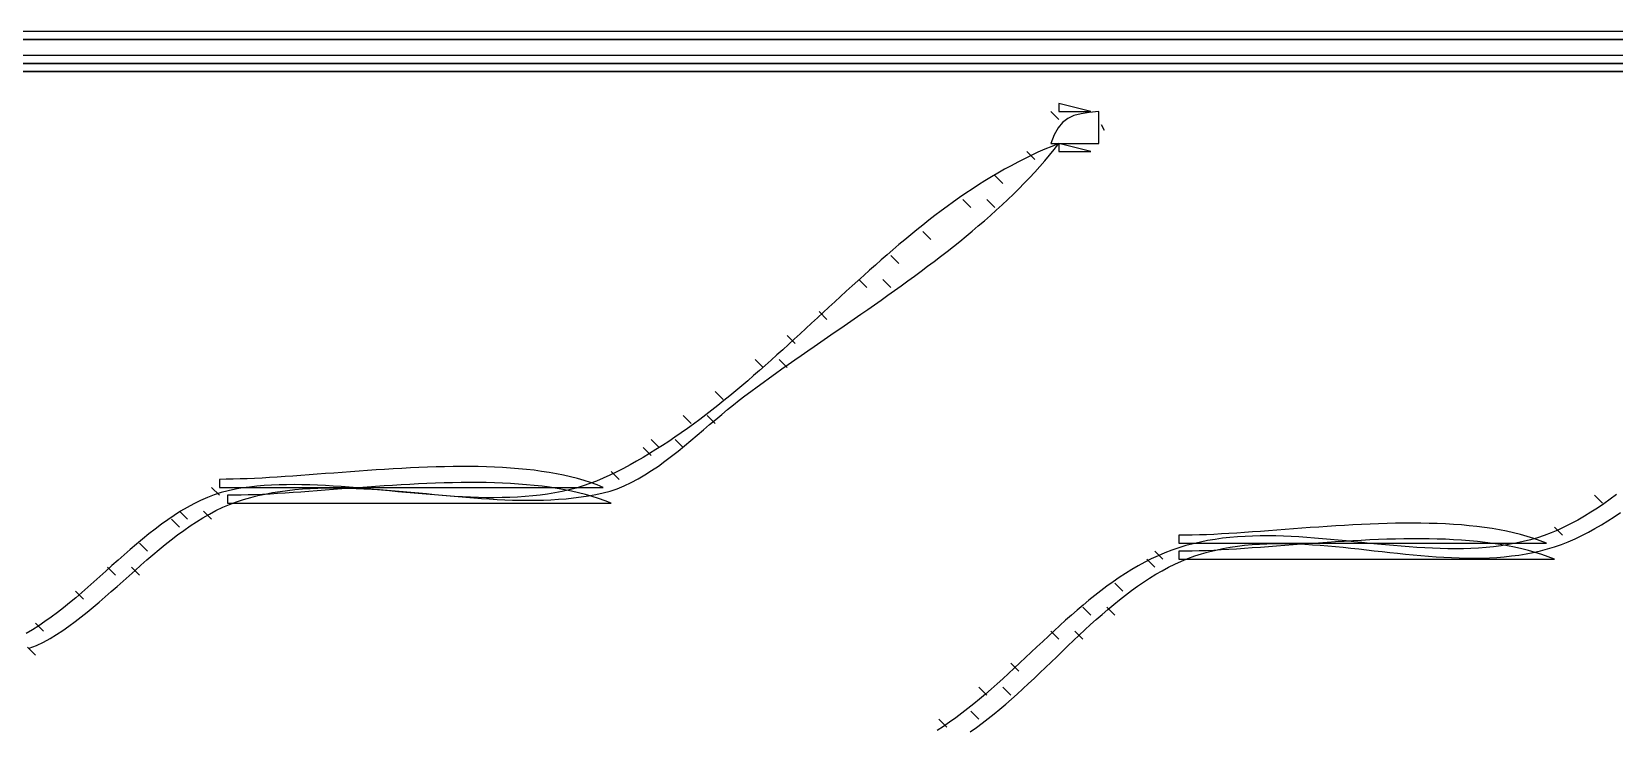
# Model space of a CAD drawing. Extents: x 0 to 1288, y 0 to 860.
# Drawn here: x 652.5 to 850.5, y 772.6 to 860 of the extents above; entities that cross this region are included whole.
import ezdxf

# ---------------------------------------------------------------- set-up
doc = ezdxf.new("R2010")
doc.units = 0
for name, color, linetype in [('C19', 19, 'CONTINUOUS'), ('C250', 250, 'CONTINUOUS'), ('C251', 251, 'CONTINUOUS'), ('C252', 252, 'CONTINUOUS'), ('C253', 253, 'CONTINUOUS'), ('C254', 254, 'CONTINUOUS'), ('C29', 29, 'CONTINUOUS'), ('C37', 37, 'CONTINUOUS')]:
    doc.layers.add(name, color=color, linetype=linetype)

msp = doc.modelspace()

# ---------------------------------------------------------------- linework, layer by layer
at = {"layer": 'C19'}
msp.add_lwpolyline([(780, 850), (781, 849), (780, 850)], dxfattribs=at)
at = {"layer": 'C250'}
for points in [[(1, 859), (1, 2), (1287, 2), (1287, 859), (1, 859)], [(850.7835, 802.0923), (849.9894, 801.5093), (849.1904, 800.9452), (848.3863, 800.4016), (847.5767, 799.8801), (846.7615, 799.3821), (845.9403, 798.9093), (845.1128, 798.4631), (844.2787, 798.0452), (843.4378, 797.657), (842.5898, 797.3001), (841.7343, 796.9761), (840.8711, 796.6864), (840, 796.4328), (839.0931, 796.2052), (838.179, 796.0071), (837.2581, 795.837), (836.3307, 795.6935), (835.3971, 795.5754), (834.4578, 795.4811), (833.5129, 795.4093), (832.563, 795.3586), (831.6082, 795.3277), (830.6489, 795.3152), (829.6856, 795.3196), (828.7184, 795.3396), (827.7478, 795.3739), (826.7741, 795.4209), (825.7976, 795.4795), (824.8187, 795.5481), (823.8377, 795.6253), (822.855, 795.7099), (821.8708, 795.8004), (820.8856, 795.8955), (819.8996, 795.9937), (818.9132, 796.0937), (817.9268, 796.1941), (816.9406, 796.2936), (815.955, 796.3906), (814.9704, 796.4839), (813.9871, 796.5721), (813.0054, 796.6538), (812.0257, 796.7276), (811.0483, 796.7921), (810.0736, 796.8459), (809.1018, 796.8878), (808.1334, 796.9162), (807.1686, 796.9298), (806.2078, 796.9272), (805.2513, 796.9071), (804.2996, 796.868), (803.3528, 796.8086), (802.4114, 796.7275), (801.4757, 796.6233), (800.546, 796.4946), (799.6227, 796.3401), (798.7061, 796.1583), (797.7966, 795.948), (796.8944, 795.7076), (796, 795.4359), (795.123, 795.1341), (794.2599, 794.8014), (793.4101, 794.4392), (792.573, 794.0487), (791.7478, 793.6314), (790.9342, 793.1886), (790.1314, 792.7215), (789.3388, 792.2317), (788.5559, 791.7204), (787.7821, 791.189), (787.0166, 790.6388), (786.2591, 790.0712), (785.5087, 789.4875), (784.765, 788.8891), (784.0273, 788.2774), (783.2951, 787.6536), (782.5676, 787.0192), (781.8444, 786.3754), (781.1248, 785.7237), (780.4082, 785.0654), (779.6941, 784.4019), (778.9817, 783.7344), (778.2706, 783.0643), (777.5601, 782.3931), (776.8496, 781.722), (776.1384, 781.0524), (775.4261, 780.3856), (774.712, 779.723), (773.9955, 779.066), (773.276, 778.4159), (772.5528, 777.774), (771.8255, 777.1417), (771.0933, 776.5204), (770.3557, 775.9113), (769.6121, 775.3159), (768.8619, 774.7355), (768.1044, 774.1715), (767.3391, 773.6252), (766.5654, 773.0979), (765.7827, 772.591)], [(843, 795.564), (843.8777, 795.8674), (844.7421, 796.2027), (845.5938, 796.5683), (846.4333, 796.9629), (847.2613, 797.385), (848.0784, 797.8331), (848.8851, 798.3059), (849.6821, 798.802), (850.47, 799.3198), (851.2494, 799.8579)], [(769.9281, 772.4128), (770.6833, 772.9435), (771.4314, 773.4941), (772.1728, 774.0632), (772.9082, 774.6494), (773.638, 775.2511), (774.3626, 775.867), (775.0828, 776.4956), (775.7989, 777.1355), (776.5116, 777.7852), (777.2213, 778.4433), (777.9285, 779.1083), (778.6337, 779.7788), (779.3376, 780.4534), (780.0406, 781.1305), (780.7432, 781.8089), (781.4459, 782.4869), (782.1494, 783.1632), (782.854, 783.8364), (783.5603, 784.5049), (784.2689, 785.1674), (784.9802, 785.8224), (785.6948, 786.4684), (786.4133, 787.1041), (787.136, 787.7279), (787.8636, 788.3385), (788.5965, 788.9343), (789.3353, 789.514), (790.0806, 790.0761), (790.8327, 790.6191), (791.5923, 791.1416), (792.3599, 791.6423), (793.136, 792.1195), (793.9211, 792.5719), (794.7157, 792.9981), (795.5204, 793.3965), (796.3356, 793.7658), (797.162, 794.1045), (798, 794.4112), (798.8692, 794.692), (799.747, 794.9407), (800.6329, 795.1586), (801.5266, 795.3471), (802.4276, 795.5076), (803.3357, 795.6414), (804.2505, 795.7501), (805.1716, 795.8349), (806.0986, 795.8972), (807.0312, 795.9385), (807.969, 795.96), (808.9116, 795.9632), (809.8587, 795.9495), (810.81, 795.9203), (811.765, 795.8769), (812.7234, 795.8207), (813.6848, 795.7532), (814.6489, 795.6756), (815.6152, 795.5894), (816.5835, 795.496), (817.5534, 795.3967), (818.5245, 795.2929), (819.4964, 795.1861), (820.4688, 795.0776), (821.4412, 794.9688), (822.4135, 794.861), (823.3851, 794.7557), (824.3557, 794.6542), (825.325, 794.558), (826.2925, 794.4684), (827.258, 794.3867), (828.2211, 794.3145), (829.1813, 794.253), (830.1384, 794.2037), (831.0919, 794.1679), (832.0415, 794.147), (832.9868, 794.1424), (833.9276, 794.1555), (834.8633, 794.1877), (835.7937, 794.2403), (836.7183, 794.3148), (837.6369, 794.4125), (838.549, 794.5348), (839.4543, 794.6831), (840.3524, 794.8588), (841.2429, 795.0633), (842.1256, 795.2979), (843, 795.5641)]]:
    msp.add_lwpolyline(points, dxfattribs=at)
at = {"layer": 'C251'}
for points in [[(0, 860), (0, 859), (1288, 859), (1255, 860), (1179, 860), (915, 860), (0, 860)], [(780, 846), (786, 846), (786, 850), (784.8082, 849.8889), (783.7785, 849.7313), (782.8928, 849.4947), (782.1334, 849.147), (781.4822, 848.6559), (780.9215, 847.9892), (780.4334, 847.1146), (780, 846)], [(741, 813.8842), (741.7379, 814.4433), (742.4862, 815.0026), (743.2442, 815.5624), (744.0114, 816.1227), (744.7873, 816.6836), (745.5713, 817.2452), (746.3628, 817.8077), (747.1614, 818.3713), (747.9665, 818.9359), (748.7774, 819.5018), (749.5938, 820.069), (750.4151, 820.6377), (751.2406, 821.208), (752.0699, 821.7801), (752.9024, 822.354), (753.7376, 822.9298), (754.5749, 823.5078), (755.4138, 824.0879), (756.2538, 824.6704), (757.0942, 825.2554), (757.9347, 825.8429), (758.7745, 826.4332), (759.6132, 827.0262), (760.4502, 827.6222), (761.285, 828.2213), (762.117, 828.8235), (762.9458, 829.4291), (763.7707, 830.0381), (764.5912, 830.6506), (765.4067, 831.2669), (766.2168, 831.8869), (767.0209, 832.5108), (767.8183, 833.1388), (768.6087, 833.7709), (769.3914, 834.4073), (770.166, 835.0482), (770.9318, 835.6935), (771.6883, 836.3435), (772.4349, 836.9983), (773.1712, 837.658), (773.8966, 838.3226), (774.6106, 838.9925), (775.3125, 839.6675), (776.0019, 840.348), (776.6781, 841.034), (777.3408, 841.7255), (777.9893, 842.4229), (778.623, 843.1261), (779.2415, 843.8352), (779.8442, 844.5505), (780.4305, 845.2721), (781, 846), (780.123, 845.6526), (779.2541, 845.2887), (778.393, 844.9086), (777.5395, 844.5128), (776.6934, 844.1018), (775.8544, 843.6759), (775.0224, 843.2356), (774.1972, 842.7814), (773.3785, 842.3137), (772.5661, 841.833), (771.7598, 841.3396), (770.9595, 840.8341), (770.1648, 840.3168), (769.3755, 839.7883), (768.5916, 839.2489), (767.8127, 838.6991), (767.0386, 838.1394), (766.2691, 837.5701), (765.5041, 836.9918), (764.7432, 836.4048), (763.9864, 835.8096), (763.2333, 835.2067), (762.4837, 834.5965), (761.7375, 833.9794), (760.9945, 833.3558), (760.2544, 832.7263), (759.5169, 832.0913), (758.782, 831.4512), (758.0494, 830.8064), (757.3188, 830.1574), (756.5901, 829.5046), (755.863, 828.8485), (755.1374, 828.1895), (754.413, 827.528), (753.6896, 826.8646), (752.967, 826.1996), (752.245, 825.5334), (751.5234, 824.8666), (750.8019, 824.1996), (750.0804, 823.5328), (749.3586, 822.8666), (748.6363, 822.2015), (747.9134, 821.5379), (747.1895, 820.8763), (746.4645, 820.2172), (745.7382, 819.5608), (745.0104, 818.9078), (744.2808, 818.2586), (743.5492, 817.6135), (742.8154, 816.973), (742.0793, 816.3376), (741.3406, 815.7078), (740.599, 815.0839), (739.8545, 814.4663), (739.1066, 813.8556), (738.3554, 813.2522), (737.6004, 812.6565), (736.8416, 812.069), (736.0787, 811.4901), (735.3115, 810.9202), (734.5398, 810.3598), (733.7634, 809.8094), (732.982, 809.2693), (732.1954, 808.7401), (731.4035, 808.222), (730.6061, 807.7157), (729.8028, 807.2216), (728.9935, 806.74), (728.178, 806.2715), (727.3561, 805.8164), (726.5276, 805.3752), (725.6922, 804.9484), (724.8497, 804.5363), (724, 804.1396), (723.1782, 803.7853), (722.3415, 803.4637), (721.4905, 803.1736), (720.6256, 802.9137), (719.7475, 802.6828), (718.8568, 802.4798), (717.9542, 802.3032), (717.0401, 802.152), (716.1152, 802.025), (715.1802, 801.9207), (714.2355, 801.8382), (713.2818, 801.776), (712.3198, 801.733), (711.3499, 801.708), (710.3728, 801.6997), (709.389, 801.7069), (708.3993, 801.7284), (707.4042, 801.7629), (706.4042, 801.8093), (705.4, 801.8662), (704.3922, 801.9325), (703.3814, 802.0069), (702.3682, 802.0883), (701.3531, 802.1753), (700.3368, 802.2667), (699.3199, 802.3614), (698.303, 802.458), (697.2866, 802.5554), (696.2714, 802.6524), (695.2579, 802.7476), (694.2468, 802.8399), (693.2387, 802.9281), (692.2342, 803.0109), (691.2338, 803.0871), (690.2381, 803.1554), (689.2478, 803.2147), (688.2635, 803.2636), (687.2857, 803.3011), (686.3151, 803.3258), (685.3522, 803.3365), (684.3977, 803.332), (683.4521, 803.3111), (682.516, 803.2725), (681.5901, 803.215), (680.675, 803.1374), (679.7712, 803.0384), (678.8793, 802.9169), (678, 802.7716), (677.1005, 802.5819), (676.2142, 802.3422), (675.3406, 802.055), (674.4789, 801.7232), (673.6286, 801.3493), (672.7889, 800.9361), (671.9592, 800.4863), (671.139, 800.0025), (670.3274, 799.4874), (669.524, 798.9438), (668.728, 798.3743), (667.9389, 797.7815), (667.1559, 797.1683), (666.3784, 796.5372), (665.6058, 795.891), (664.8375, 795.2324), (664.0728, 794.564), (663.311, 793.8885), (662.5515, 793.2087), (661.7937, 792.5271), (661.0369, 791.8466), (660.2806, 791.1698), (659.5239, 790.4993), (658.7664, 789.8379), (658.0073, 789.1882), (657.246, 788.553), (656.4819, 787.9349), (655.7143, 787.3367), (654.9426, 786.7609), (654.1662, 786.2104), (653.3843, 785.6877), (652.5964, 785.1956), (651.8019, 784.7368)], [(773, 842), (774, 841), (773, 842)], [(760, 832), (761, 831), (760, 832)], [(759, 829), (760, 828), (759, 829)], [(675, 803), (676, 802), (675, 803)], [(674, 800), (675, 799), (674, 800)], [(843, 798), (844, 797), (843, 798)], [(792, 794), (793, 793), (792, 794)], [(665, 793), (666, 792), (665, 793)], [(658, 790), (659, 789), (658, 790)], [(783, 785), (784, 784), (783, 785)], [(652, 783), (653, 782), (652, 783)], [(770, 775), (771, 774), (770, 775)]]:
    msp.add_lwpolyline(points, dxfattribs=at)
at = {"layer": 'C252'}
for points in [[(786.333313, 848.333313), (786.666687, 847.666687), (786.333313, 848.333313)], [(777, 845), (778, 844), (777, 845)], [(769, 839), (770, 838), (769, 839)], [(772, 839), (773, 838), (772, 839)], [(764, 835), (765, 834), (764, 835)], [(756, 829), (757, 828), (756, 829)], [(751, 825), (752, 824), (751, 825)], [(747, 822), (748, 821), (747, 822)], [(743, 819), (744, 818), (743, 819)], [(746, 819), (747, 818), (746, 819)], [(738, 815), (739, 814), (738, 815)], [(734, 812), (735, 811), (734, 812)], [(737, 812), (738, 811), (737, 812)], [(729, 808), (730, 807), (729, 808)], [(730, 809), (731, 808), (730, 809)], [(733, 809), (734, 808), (733, 809)], [(676, 804), (676, 803), (724, 803), (723.228, 803.3072), (722.4329, 803.5917), (721.6155, 803.854), (720.7768, 804.0948), (719.9177, 804.3149), (719.0391, 804.5149), (718.142, 804.6956), (717.2273, 804.8576), (716.2959, 805.0016), (715.3488, 805.1283), (714.3868, 805.2385), (713.4109, 805.3327), (712.422, 805.4118), (711.4211, 805.4763), (710.409, 805.5271), (709.3868, 805.5647), (708.3553, 805.5899), (707.3154, 805.6034), (706.2681, 805.6059), (705.2144, 805.598), (704.155, 805.5805), (703.0911, 805.5541), (702.0234, 805.5194), (700.953, 805.4772), (699.8807, 805.4281), (698.8074, 805.3728), (697.7342, 805.3121), (696.6619, 805.2466), (695.5915, 805.177), (694.5238, 805.1041), (693.4599, 805.0285), (692.4005, 804.9508), (691.3468, 804.8719), (690.2995, 804.7924), (689.2597, 804.7129), (688.2282, 804.6343), (687.206, 804.5571), (686.1939, 804.4822), (685.193, 804.4101), (684.2042, 804.3415), (683.2283, 804.2772), (682.2664, 804.2179), (681.3193, 804.1643), (680.3879, 804.117), (679.4732, 804.0767), (678.5762, 804.0442), (677.6976, 804.0201), (676.8386, 804.0051), (676, 804)], [(725, 805), (726, 804), (725, 805)], [(677, 802), (677, 801), (725, 801), (724.228, 801.3072), (723.4329, 801.5917), (722.6155, 801.854), (721.7768, 802.0948), (720.9177, 802.3149), (720.0392, 802.5149), (719.1421, 802.6956), (718.2274, 802.8576), (717.296, 803.0016), (716.3488, 803.1283), (715.3868, 803.2385), (714.4109, 803.3327), (713.4221, 803.4118), (712.4211, 803.4763), (711.4091, 803.5271), (710.3868, 803.5647), (709.3553, 803.5899), (708.3154, 803.6034), (707.2682, 803.6059), (706.2144, 803.598), (705.1551, 803.5805), (704.0911, 803.5541), (703.0235, 803.5194), (701.953, 803.4772), (700.8807, 803.4281), (699.8075, 803.3728), (698.7342, 803.3121), (697.6619, 803.2466), (696.5915, 803.177), (695.5238, 803.1041), (694.4599, 803.0285), (693.4006, 802.9508), (692.3468, 802.8719), (691.2996, 802.7924), (690.2597, 802.7129), (689.2282, 802.6343), (688.206, 802.5571), (687.194, 802.4822), (686.1931, 802.4101), (685.2042, 802.3415), (684.2283, 802.2772), (683.2664, 802.2179), (682.3193, 802.1643), (681.3879, 802.117), (680.4732, 802.0767), (679.5762, 802.0442), (678.6976, 802.0201), (677.8386, 802.0051), (677, 802)], [(848, 802), (849, 801), (848, 802)], [(671, 800), (672, 799), (671, 800)], [(796, 797), (796, 796), (842, 796), (841.2257, 796.3076), (840.4276, 796.5915), (839.6068, 796.8524), (838.7642, 797.0911), (837.9008, 797.3083), (837.0176, 797.5047), (836.1155, 797.6812), (835.1957, 797.8384), (834.259, 797.9772), (833.3064, 798.0983), (832.3391, 798.2023), (831.3578, 798.2902), (830.3638, 798.3626), (829.3578, 798.4203), (828.341, 798.464), (827.3143, 798.4945), (826.2787, 798.5126), (825.2352, 798.519), (824.1848, 798.5144), (823.1285, 798.4997), (822.0673, 798.4755), (821.0021, 798.4426), (819.934, 798.4018), (818.864, 798.3538), (817.793, 798.2994), (816.7221, 798.2393), (815.6522, 798.1742), (814.5843, 798.105), (813.5194, 798.0324), (812.4586, 797.9572), (811.4027, 797.88), (810.3529, 797.8017), (809.31, 797.7229), (808.2752, 797.6445), (807.2493, 797.5673), (806.2334, 797.4918), (805.2284, 797.419), (804.2354, 797.3496), (803.2553, 797.2842), (802.2892, 797.2237), (801.338, 797.1689), (800.4027, 797.1204), (799.4844, 797.079), (798.5839, 797.0456), (797.7024, 797.0207), (796.8407, 797.0053), (796, 797)], [(666, 796), (667, 795), (666, 796)], [(662, 793), (663, 792), (662, 793)], [(788, 791), (789, 790), (788, 791)], [(784, 788), (785, 787), (784, 788)], [(787, 788), (788, 787), (787, 788)], [(653, 786), (654, 785), (653, 786)], [(780, 785), (781, 784), (780, 785)], [(771, 778), (772, 777), (771, 778)], [(774, 778), (775, 777), (774, 778)], [(766, 774), (767, 773), (766, 774)]]:
    msp.add_lwpolyline(points, dxfattribs=at)
at = {"layer": 'C253'}
for points in [[(4, 857), (4, 856), (1284, 856), (1251, 857), (1175, 857), (913, 857), (4, 857)], [(4, 856), (4, 855), (1284, 855), (1251, 856), (1175, 856), (913, 856), (4, 856)], [(670, 799), (671, 798), (670, 799)], [(796, 795), (796, 794), (843, 794), (842.2269, 794.3074), (841.4303, 794.5916), (840.6112, 794.8532), (839.7706, 795.093), (838.9094, 795.3116), (838.0285, 795.5099), (837.1289, 795.6885), (836.2117, 795.8482), (835.2777, 795.9896), (834.3278, 796.1135), (833.3632, 796.2207), (832.3846, 796.3118), (831.3931, 796.3875), (830.3897, 796.4487), (829.3752, 796.496), (828.3507, 796.5301), (827.3171, 796.5518), (826.2754, 796.5617), (825.2265, 796.5607), (824.1714, 796.5494), (823.1111, 796.5286), (822.0464, 796.4989), (820.9784, 796.4612), (819.9081, 796.416), (818.8363, 796.3642), (817.764, 796.3065), (816.6923, 796.2436), (815.622, 796.1762), (814.5542, 796.105), (813.4897, 796.0308), (812.4296, 795.9543), (811.3747, 795.8761), (810.3261, 795.7972), (809.2847, 795.718), (808.2515, 795.6395), (807.2275, 795.5622), (806.2135, 795.487), (805.2106, 795.4145), (804.2196, 795.3455), (803.2417, 795.2807), (802.2776, 795.2208), (801.3285, 795.1666), (800.3952, 795.1187), (799.4787, 795.0779), (798.58, 795.0449), (797.7, 795.0204), (796.8396, 795.0052), (796, 795)], [(775, 781), (776, 780), (775, 781)]]:
    msp.add_lwpolyline(points, dxfattribs=at)
at = {"layer": 'C254'}
for points in [[(5, 855), (5, 6), (1283, 6), (1283, 855), (5, 855)], [(781, 846), (781, 845), (785, 845), (781, 846)], [(793, 795), (794, 794), (793, 795)]]:
    msp.add_lwpolyline(points, dxfattribs=at)
at = {"layer": 'C29'}
msp.add_lwpolyline([(781, 851), (781, 850), (785, 850), (781, 851)], dxfattribs=at)
at = {"layer": 'C37'}
msp.add_lwpolyline([(652.1813, 782.8652), (653.0966, 783.2127), (654, 783.652), (654.8025, 784.1078), (655.596, 784.5942), (656.381, 785.1088), (657.1585, 785.6491), (657.9291, 786.2128), (658.6937, 786.7974), (659.453, 787.4006), (660.2079, 788.0199), (660.959, 788.653), (661.7072, 789.2974), (662.4533, 789.9508), (663.1979, 790.6107), (663.942, 791.2748), (664.6863, 791.9406), (665.4315, 792.6057), (666.1784, 793.2678), (666.9279, 793.9244), (667.6806, 794.5732), (668.4374, 795.2117), (669.1991, 795.8375), (669.9664, 796.4483), (670.7401, 797.0416), (671.5209, 797.615), (672.3097, 798.1662), (673.1073, 798.6927), (673.9144, 799.1922), (674.7317, 799.6622), (675.5601, 800.1003), (676.4004, 800.5041), (677.2532, 800.8713), (678.1195, 801.1994), (679, 801.4861), (679.9017, 801.7398), (680.8102, 801.9654), (681.725, 802.1639), (682.6458, 802.3367), (683.5725, 802.4848), (684.5046, 802.6095), (685.442, 802.712), (686.3843, 802.7934), (687.3313, 802.855), (688.2827, 802.8979), (689.2382, 802.9235), (690.1975, 802.9327), (691.1604, 802.9269), (692.1265, 802.9072), (693.0956, 802.8749), (694.0674, 802.8311), (695.0417, 802.777), (696.018, 802.7139), (696.9962, 802.6428), (697.976, 802.5651), (698.9571, 802.4818), (699.9392, 802.3943), (700.9221, 802.3036), (701.9054, 802.2111), (702.8889, 802.1178), (703.8722, 802.025), (704.8552, 801.9339), (705.8375, 801.8456), (706.8188, 801.7614), (707.7989, 801.6825), (708.7775, 801.61), (709.7543, 801.5452), (710.7291, 801.4892), (711.7014, 801.4432), (712.6712, 801.4085), (713.638, 801.3862), (714.6016, 801.3776), (715.5617, 801.3837), (716.5181, 801.4059), (717.4704, 801.4453), (718.4184, 801.503), (719.3618, 801.5804), (720.3004, 801.6786), (721.2337, 801.7988), (722.1616, 801.9421), (723.0838, 802.1098), (724, 802.3032), (724.8821, 802.5364), (725.7594, 802.8329), (726.6315, 803.1875), (727.498, 803.5955), (728.3586, 804.0518), (729.2127, 804.5514), (730.0601, 805.0895), (730.9004, 805.6611), (731.7332, 806.2612), (732.558, 806.8848), (733.3746, 807.5271), (734.1825, 808.183), (734.9813, 808.8477), (735.7707, 809.5161), (736.5503, 810.1833), (737.3196, 810.8444), (738.0784, 811.4943), (738.8262, 812.1283), (739.5627, 812.7412), (740.2874, 813.3282), (741, 813.8843)], dxfattribs=at)

doc.saveas('drawing.dxf')
